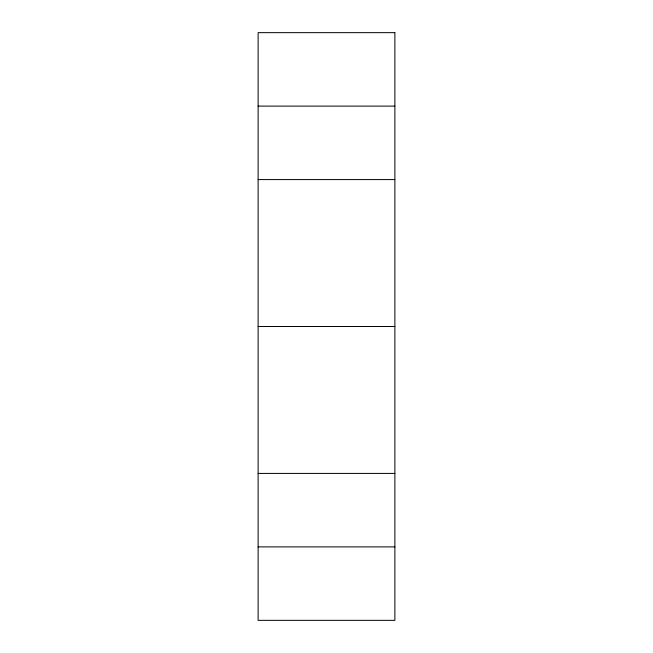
<?xml version="1.0" encoding="UTF-8"?>
<svg xmlns="http://www.w3.org/2000/svg" width="653" height="653" viewBox="0 0 653 653"><rect width="100%" height="100%" fill="white"/><g stroke="black" fill="none" stroke-linecap="round" stroke-linejoin="round"><path stroke-width="0.98" d="M258.123 106.112L394.877 106.112M258.123 179.575L394.877 179.575M258.123 326.5L394.877 326.5M258.123 473.425L394.877 473.425M258.123 546.888L394.877 546.888M394.877 32.65L258.123 32.65L258.123 620.35L394.877 620.35L394.877 32.65"/></g></svg>
